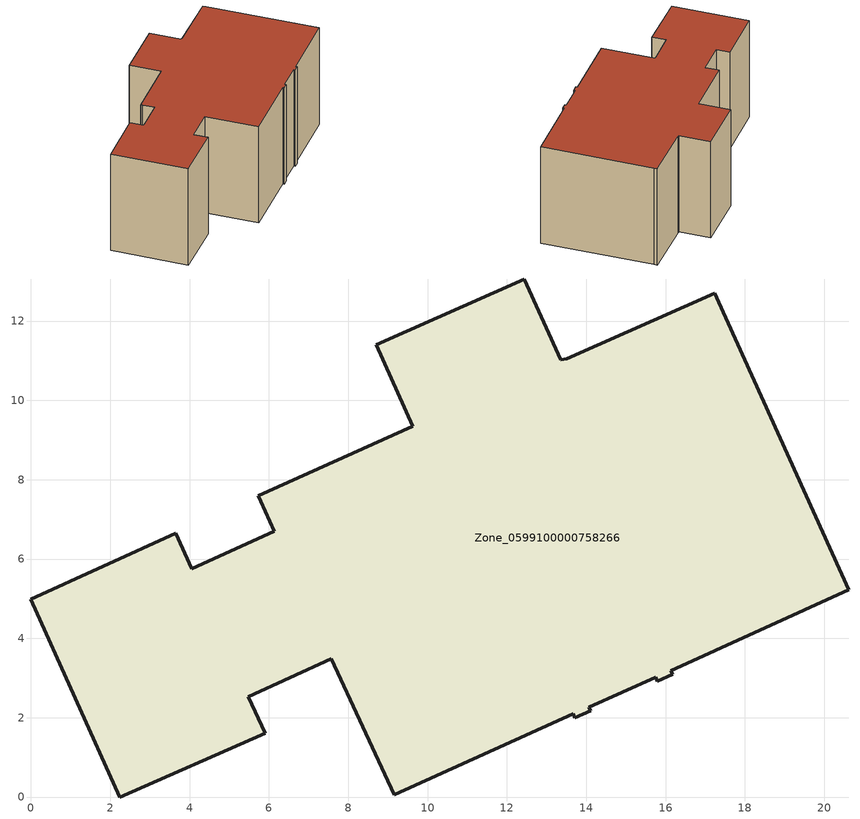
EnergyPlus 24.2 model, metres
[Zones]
Zone_0599100000758266
 floor ground (C_G): 13.35,11.03 13.51,11.05 17.25,12.71 17.35,12.47 20.61,5.22 16.13,3.19 16.18,3.09 15.79,2.92 15.75,3.02 14.07,2.27 14.11,2.17 13.72,2 13.67,2.09 9.15,0.06 7.58,3.49 5.49,2.53 5.91,1.61 2.24,0 0,4.99 3.65,6.65 4.05,5.76 6.14,6.7 5.8,7.45 5.73,7.59 9.63,9.35 8.71,11.4 12.44,13.06 z0
 wall outside (C_F): 12.44,13.06 8.71,11.4 9.63,9.35 5.73,7.59 5.8,7.45 6.14,6.7 4.05,5.76 3.65,6.65 0,4.99 2.24,0 5.91,1.61 5.49,2.53 7.58,3.49 9.15,0.06 13.67,2.09 13.72,2 14.11,2.17 14.07,2.27 15.75,3.02 15.79,2.92 16.18,3.09 16.13,3.19 20.61,5.22 17.35,12.47 17.25,12.71 13.51,11.05 13.35,11.03 12.44,13.06 z0:7.66
 roof outside (C_R): 5.73,7.59 5.8,7.45 6.14,6.7 4.05,5.76 3.65,6.65 0,4.99 2.24,0 5.91,1.61 5.49,2.53 7.58,3.49 9.15,0.06 13.67,2.09 13.72,2 14.11,2.17 14.07,2.27 15.75,3.02 15.79,2.92 16.18,3.09 16.13,3.19 20.61,5.22 17.35,12.47 17.25,12.71 13.51,11.05 13.35,11.03 12.44,13.06 8.71,11.4 9.63,9.35 z7.66
[BUILDING]
Pand.0599100000758266: North Axis=0; Terrain=City; Loads Convergence Tolerance Value=0.04; Temperature Convergence Tolerance Value=0.4; Solar Distribution=FullExterior; Maximum Number of Warmup Days=25; Minimum Number of Warmup Days=1
[Site:Location]
Rotterdam.The.Hague.AP_ZH_NLD Design_Conditions: Latitude=51.96; Longitude=4.45; Time Zone=1; Elevation=-4.5
[SITE:GROUNDTEMPERATURE:BUILDINGSURFACE]
18, 18, 18, 18, 18, 18, 18, 18, 18, 18, 18, 18
[MATERIAL] Thermal Absorptance=0.9; Solar Absorptance=0.7; Visible Absorptance=0.7
Name | Roughness | Thickness | Conductivity | Density | Specific Heat
G.D.2006-2014 | MediumSmooth | 0.15 | 0.06 | 540 | 1210
F.D.2006-2014 | Rough | 0.3 | 0.12 | 1920 | 840
R.D.2006-2014 | MediumRough | 0.2 | 0.08 | 1500 | 1000
[CONSTRUCTION]
C_G: G.D.2006-2014
C_F: F.D.2006-2014
C_R: R.D.2006-2014
[ZONE]
Zone_0599100000758266: Type=1; Multiplier=1; Ceiling Height=Autocalculate; Volume=Autocalculate; Floor Area=autocalculate; Part of Total Floor Area=Yes
[ZONEINFILTRATION:DESIGNFLOWRATE]
Infil_Zone_0599100000758266: Zone or ZoneList or Space or SpaceList=Zone_0599100000758266; Schedule=AlwaysOn; Design Flow Rate Calculation Method=Flow/Area; Flow Rate per Floor Area=0.0021; Constant Term Coefficient=1; Temperature Term Coefficient=0; Velocity Term Coefficient=0; Velocity Squared Term Coefficient=0
[HVACTEMPLATE:ZONE:IDEALLOADSAIRSYSTEM]
Zone_0599100000758266: Maximum Heating Supply Air Temperature=50; Minimum Cooling Supply Air Temperature=13; Maximum Heating Supply Air Humidity Ratio=0.0156; Minimum Cooling Supply Air Humidity Ratio=0.0077; Heating Limit=NoLimit; Cooling Limit=NoLimit; Dehumidification Control Type=ConstantSensibleHeatRatio; Cooling Sensible Heat Ratio=0.7; Dehumidification Setpoint=60; Humidification Control Type=None; Humidification Setpoint=30; Outdoor Air Method=None; Outdoor Air Flow Rate per Person=0.00944; Outdoor Air Flow Rate per Zone Floor Area=0; Outdoor Air Flow Rate per Zone=0; Demand Controlled Ventilation Type=None; Outdoor Air Economizer Type=NoEconomizer; Heat Recovery Type=None; Sensible Heat Recovery Effectiveness=0.7; Latent Heat Recovery Effectiveness=0.65
[ZONECONTROL:THERMOSTAT]
ThermostatControl_Zone_0599100000758266: Zone or ZoneList=Zone_0599100000758266; Control Type Schedule=DualSetpointControlType; Control 1=Thermostat_Zone_0599100000758266; Temperature Difference Between Cutout And Setpoint=0
[THERMOSTATSETPOINT:DUALSETPOINT]
Thermostat_Zone_0599100000758266: Heating Setpoint Temperature Schedule=HeatingSetpoint_Zone_0599100000758266; Cooling Setpoint Temperature Schedule=CoolingSetpoint_Zone_0599100000758266
[SCHEDULE:COMPACT]
HeatingSetpoint_Zone_0599100000758266: Through: 12/31, For: AllDays, Until: 24:00, 21
CoolingSetpoint_Zone_0599100000758266: Through: 12/31, For: AllDays, Until: 24:00, 24
DualSetpointControlType: Through: 12/31, For: AllDays, Until: 24:00, 4
AlwaysOn: Through: 12/31, For: AllDays, Until: 24:00, 1
